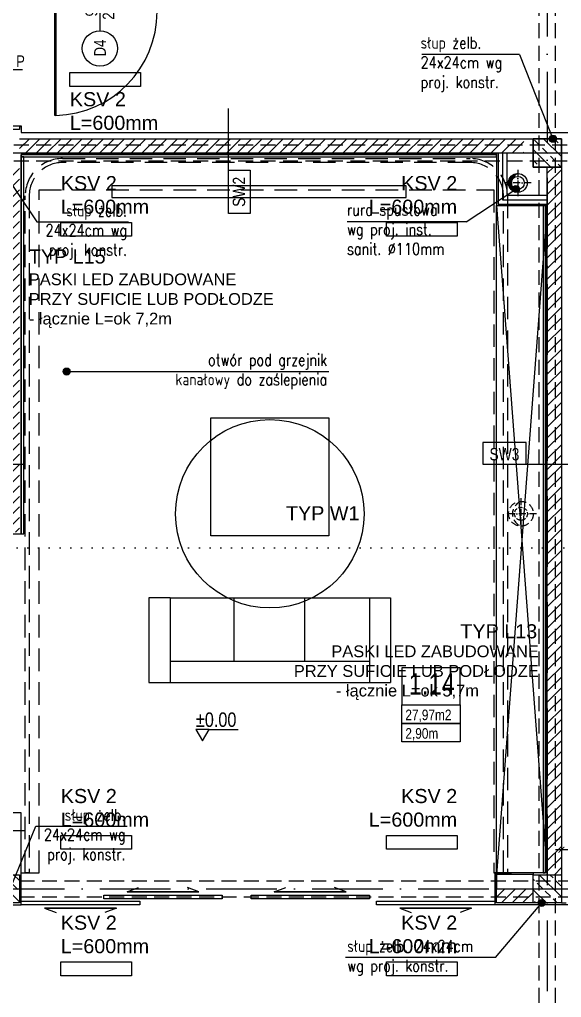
# Model space of a CAD drawing. Header units: millimetres. Extents: x 58205 to 122423, y 1055 to 94479.
# Drawn here: x 70237 to 70697, y 11584 to 12414 of the extents above; entities that cross this region are included whole.
import ezdxf

# ---------------------------------------------------------------- set-up
doc = ezdxf.new("R2010")
doc.units = ezdxf.units.MM
doc.header["$PDMODE"] = 3
for name, pattern in [('0707_PB_080619_gn_xref$0$ACAD_ISO10W100', [18, 12, -3, 0, -3]), ('ACAD_ISO03W100', [30, 12, -18]), ('ACAD_ISO07W100', [3, 0, -3]), ('ACAD_ISO10W100', [18, 12, -3, 0, -3]), ('AUDIT_D_080509132939-0', [0]), ('HIDDEN', [9.525, 6.35, -3.175])]:
    doc.linetypes.add(name, pattern=pattern)
doc.layers.add('$ oświetlenie $', color=30, linetype='Continuous', lineweight=30)
for name, color, linetype in [('+48_HACZE', 253, 'Continuous'), ('+48_KOTY', 3, 'Continuous'), ('+48_MEBLE', 251, 'Continuous'), ('+48_OPISY', 3, 'Continuous'), ('+48_OPISY T', 3, 'Continuous'), ('+48_OPISY_POM', 3, 'Continuous'), ('+48_OPISY_STOLARKA', 3, 'Continuous'), ('+48_OPISY_ŚCIAN', 3, 'Continuous'), ('+48_OSIE', 8, 'Continuous'), ('+48_PODCIĄG', 4, 'ACAD_ISO03W100'), ('+48_PRZEBICIA', 143, 'Continuous'), ('+48_SCIANY', 1, 'Continuous'), ('+48_SPUSTY', 150, 'Continuous'), ('+48_STOLARKA_DRZWI', 3, 'Continuous'), ('+48_TYNKI', 252, 'Continuous'), ('+48_WENTYLACJA', 2, 'Continuous'), ('+48_WEŁNA', 252, 'Continuous'), ('+48_WIDOK', 5, 'Continuous'), ('+48_ŚCIANY_GK', 42, 'Continuous'), ('+48_ŻELBET', 242, 'Continuous')]:
    doc.layers.add(name, color=color, linetype=linetype)
doc.layers.get('0').freeze()
doc.styles.get("Standard").update_dxf_attribs({"font": 'ARIAL.TTF'})
doc.styles.add('WRP_ARIAL', font='ARIAL.TTF', dxfattribs={"width": 0.8})
doc.styles.add('wymiary', font='romans.shx', dxfattribs={"width": 0.8})
doc.linetypes.add('ZIGZAG', pattern='A,0.00254,-5.08,[131,ltypeshp.shx,S=5.08,R=0,X=-5.08,Y=0],-10.16,[131,ltypeshp.shx,S=5.08,R=180,X=5.08,Y=0],-5.08', length=20.32254)
doc.dimstyles.new('_1-50', dxfattribs={"dimscale": 200, "dimtxt": 0.045, "dimasz": 0.025, "dimexe": 0, "dimexo": 0, "dimgap": 0.015, "dimtad": 1, "dimdsep": 46, "dimtxsty": 'wymiary', "dimblk": 'OZONE_ARROW', "dimcen": 0, "dimdle": 0.05, "dimse1": 1, "dimse2": 1, "dimclrd": 6, "dimclre": 256, "dimclrt": 3, "dimadec": 1, "dimazin": 0, "dimtfac": 1, "dimtix": 1, "dimtmove": 2, "dimatfit": 3, "dimldrblk": 'OZONE_DOT', "dimfxl": 0, "dimtolj": 1, "dimlwe": -1, "dimarcsym": 0})

# ---------------------------------------------------------------- blocks, each defined once
blk = doc.blocks.new('OPISY_POM_METKA')
at = {"layer": '+48_OPISY_POM', "ltscale": 5}
for points in [[(0, -70), (109.7, -70), (109.7, 0), (0, 0)], [(109.7, -105), (0, -105), (0, -70), (109.7, -70)]]:
    blk.add_lwpolyline(points, close=True, dxfattribs=at)
at = {"layer": '+48_OPISY_POM'}
blk.add_lwpolyline([(109.7, -140), (0, -140), (0, -105), (109.7, -105)], close=True, dxfattribs=at)
at = {"layer": '+48_OPISY_POM', "ltscale": 5, "style": 'WRP_ARIAL', "width": 0.8}
for tag, p, height in [('NRPOM', (25.8, -50.8), 40), ('POW', (6.4, -99), 20)]:
    blk.add_attdef(tag, p, '', height=height, dxfattribs=at)
at = {"layer": '+48_OPISY_POM', "style": 'WRP_ARIAL', "width": 0.8}
blk.add_attdef('H', (6.4, -134), '', height=20, dxfattribs=at)
blk = doc.blocks.new('koty')
at = {"layer": '+48_KOTY', "color": 3, "ltscale": 5}
blk.add_line((70403.15, 11224.99), (70423.15, 11224.99), dxfattribs=at)
blk.add_lwpolyline([(70398.6, 11217.11), (70403.15, 11224.99), (70394.05, 11224.99)], close=True, dxfattribs=at)
at = {"layer": '+48_KOTY', "color": 3, "style": 'WRP_ARIAL', "width": 0.8}
blk.add_attdef('POZIOM', (70403.19, 11226.78), '', height=10, dxfattribs=at)
blk = doc.blocks.new('SCIANA')
at = {"layer": '+48_OPISY_ŚCIAN', "ltscale": 5}
blk.add_line((-25, 0), (25, 0), dxfattribs=at)
blk.add_lwpolyline([(-60, 0), (-25, 0), (-25, 17.5), (-60, 17.5)], close=True, dxfattribs=at)
at = {"layer": '+48_OPISY_ŚCIAN', "ltscale": 5, "style": 'WRP_ARIAL', "width": 0.8}
blk.add_attdef('TYP', (-53.56, 4.8), '', height=10, dxfattribs=at)
blk = doc.blocks.new('OPIS_STOLARKA')
at = {"layer": '+48_OPISY_STOLARKA'}
blk.add_line((0, 30), (0, -30), dxfattribs=at)
at = {"layer": '+48_STOLARKA_DRZWI'}
blk.add_circle((0, -45), 15, dxfattribs=at)
at = {"layer": '+48_OPISY_STOLARKA', "style": 'WRP_ARIAL', "width": 0.8}
for tag, p in [('SZER', (-2.27, -15.9)), ('WYS', (14.32, -13.58)), ('OZN', (5.03, -51.33))]:
    blk.add_attdef(tag, p, '', height=10, rotation=90, dxfattribs=at)
blk = doc.blocks.new('OZONE_ARROW')
at = {"linetype": 'ByBlock'}
blk.add_line((-1, 0), (1, 0), dxfattribs=at)
at = {"color": 0, "linetype": 'ByBlock'}
blk.add_line((0, -0.7), (0, 0.7), dxfattribs=at)
at = {"color": 0, "linetype": 'ByBlock', "const_width": 0.16}
blk.add_lwpolyline([(-0.49, -0.49), (0.49, 0.49)], dxfattribs=at)
blk = doc.blocks.new('*D609')
at = {"layer": '+48_WIDOK', "color": 6, "lineweight": -2, "ltscale": 0.15}
blk.add_line((70776.48, 11709.34), (70702.48, 11709.34), dxfattribs=at)
at = {"layer": 'Defpoints', "color": 0, "ltscale": 0.15}
for p in [(70697.48, 11709.34), (70697.48, 11703.37), (70781.48, 11703.37)]:
    blk.add_point(p, dxfattribs=at)
at = {"layer": '+48_WIDOK', "color": 6, "lineweight": -2, "ltscale": 0.15, "xscale": 5, "yscale": 5, "zscale": 5, "rotation": 180}
blk.add_blockref('OZONE_ARROW', (70697.48, 11709.34), dxfattribs=at)
at = {"layer": '+48_WIDOK', "color": 6, "lineweight": -2, "ltscale": 0.15, "xscale": 5, "yscale": 5, "zscale": 5}
blk.add_blockref('OZONE_ARROW', (70781.48, 11709.34), dxfattribs=at)
at = {"layer": '+48_WIDOK', "color": 3, "ltscale": 0.15, "insert": (70739.48, 11721.34), "char_height": 18, "attachment_point": 5, "style": 'wymiary'}
blk.add_mtext('\\A1;84', dxfattribs=at)
blk = doc.blocks.new('OZONE_DOT')
at = {"linetype": 'ByBlock'}
h = blk.add_hatch(color=0, dxfattribs=at)
edge = h.paths.add_edge_path()
edge.add_arc((0, 0), 0.375, 0, 360)
at = {"color": 0, "linetype": 'ByBlock'}
blk.add_line((0, 0), (-1, 0), dxfattribs=at)
blk = doc.blocks.new('TYP W1')
at = {"layer": '$ oświetlenie $', "ltscale": 0.15}
blk.add_circle((0, 0), 80, dxfattribs=at)
at = {"layer": '$ oświetlenie $', "ltscale": 0.15, "insert": (13.74, 6.45), "char_height": 12, "width": 397.1992, "attachment_point": 1}
blk.add_mtext('TYP W1', dxfattribs=at)

msp = doc.modelspace()

# ---------------------------------------------------------------- hatches: boundary and pattern name
at = {"layer": '+48_HACZE'}
h = msp.add_hatch(dxfattribs=at)
h.set_pattern_fill('ANSI31', color=256, scale=2, angle=180, style=0)
h.set_pattern_definition([(225, (-8, 0), (4.49012806, -4.49012806), [])])
h.paths.add_polyline_path([(70237.484, 12313.217), (70237.484, 12301.217), (70665.484, 12301.217), (70665.484, 12313.217)])
at = {"layer": '+48_HACZE', "linetype": 'AUDIT_D_080509132939-0'}
h = msp.add_hatch(dxfattribs=at)
h.set_pattern_fill('ANSI33', color=256, scale=2, angle=90, style=0)
h.paths.add_polyline_path([(70673.484, 12313.217), (70673.484, 12301.217), (70685.484, 12301.217), (70685.484, 12313.217)])
h.paths.add_polyline_path([(70692.334, 12310.973), (70692.334, 12313.217), (70685.484, 12313.217), (70685.484, 12301.217), (70697.484, 12301.217), (70697.484, 12310.973)])
h.paths.add_polyline_path([(70697.484, 12310.973), (70697.484, 12313.217), (70692.334, 12313.217), (70692.334, 12310.973)], flags=17)
h.paths.add_polyline_path([(70697.484, 12289.217), (70697.484, 12291.46), (70692.336, 12291.46), (70692.336, 12289.217)])
h.paths.add_polyline_path([(70697.484, 12291.46), (70697.484, 12301.217), (70685.484, 12301.217), (70685.484, 12289.217), (70692.336, 12289.217), (70692.336, 12291.46)])
h.paths.add_polyline_path([(70685.484, 12289.217), (70685.484, 12301.217), (70673.484, 12301.217), (70673.484, 12289.217)])
at = {"layer": '+48_HACZE'}
h = msp.add_hatch(dxfattribs=at)
h.set_pattern_fill('ANSI31', color=256, scale=2, angle=180, style=0)
h.paths.add_polyline_path([(70213.484, 11979.217), (70225.484, 11979.217), (70225.484, 12289.217), (70213.484, 12289.217)])
h.paths.add_polyline_path([(70225.484, 11979.217), (70237.484, 11979.217), (70237.484, 12289.217), (70225.484, 12289.217)])
h = msp.add_hatch(dxfattribs=at)
h.set_pattern_fill('ANSI31', color=256, scale=2, angle=180, style=0)
h.set_pattern_definition([(225, (12, 0), (4.49012806, -4.49012806), [])])
h.paths.add_polyline_path([(70685.484, 12289.217), (70697.484, 12289.217), (70697.484, 11688.217), (70685.484, 11688.217)])
at = {"layer": '+48_HACZE', "linetype": 'AUDIT_D_080509132939-0'}
h = msp.add_hatch(dxfattribs=at)
h.set_pattern_fill('ANSI33', color=256, scale=2, angle=90, style=0)
h.set_pattern_definition([(135, (520, -625), (-8.9802561, -8.9802561), []), (135, (520, -616.02), (-8.9802561, -8.9802561), [6.35, -3.175])])
h.paths.add_polyline_path([(70213.484, 11688.217), (70237.484, 11688.217), (70237.484, 11664.217), (70213.484, 11664.217)])
h = msp.add_hatch(dxfattribs=at)
h.set_pattern_fill('ANSI33', color=256, scale=2, angle=90, style=0)
h.paths.add_polyline_path([(70685.484, 11676.217), (70697.484, 11676.217), (70697.484, 11688.217), (70685.484, 11688.217)])
h.paths.add_polyline_path([(70685.484, 11664.217), (70697.484, 11664.217), (70697.484, 11676.217), (70685.484, 11676.217)])
h.paths.add_polyline_path([(70673.484, 11676.217), (70673.484, 11667.217), (70673.484, 11667.217), (70673.484, 11664.217), (70685.484, 11664.217), (70685.484, 11676.217)])
h.paths.add_polyline_path([(70673.484, 11688.217), (70673.484, 11676.217), (70685.484, 11676.217), (70685.484, 11688.217)])
at = {"layer": '+48_HACZE'}
h = msp.add_hatch(dxfattribs=at)
h.set_pattern_fill('ANSI31', color=256, scale=2, angle=180, style=0)
h.paths.add_polyline_path([(70673.484, 11676.217), (70642.484, 11676.217), (70642.484, 11669.367), (70673.484, 11669.367)])
h.paths.add_polyline_path([(70673.484, 11669.367), (70642.484, 11669.367), (70642.484, 11664.217), (70673.484, 11664.217)])
at = {"layer": '+48_OPISY T'}
h = msp.add_hatch(color=256, dxfattribs=at)
edge = h.paths.add_edge_path()
edge.add_arc((70690.17, 12313.217), 3, 0, 360)
h = msp.add_hatch(color=256, dxfattribs=at)
edge = h.paths.add_edge_path()
edge.add_arc((70658.777, 12270.488), 3, 0, 360)
h = msp.add_hatch(color=256, dxfattribs=at)
edge = h.paths.add_edge_path()
edge.add_arc((70277.484, 12115.51), 3, 0, 360)
h = msp.add_hatch(color=256, dxfattribs=at)
edge = h.paths.add_edge_path()
edge.add_arc((70680.746, 11664.217), 3, 0, 360)
at = {"layer": '+48_PRZEBICIA', "linetype": 'Continuous'}
h = msp.add_hatch(dxfattribs=at)
h.set_pattern_fill('ANSI31', color=256, scale=0.3, style=0)
h.set_pattern_definition([(45, (9961.6858, -352.3157), (-0.673519209, 0.673519209), [])])
edge = h.paths.add_edge_path()
edge.add_arc((70660.484, 12275.717), 8, 90.000024, 270.000006)
edge.add_arc((70663.552, 12275.717), 8.568, 110.982984, 249.017046, ccw=False)

# ---------------------------------------------------------------- linework, layer by layer
at = {"layer": '$ oświetlenie $'}
for points in [[(70238.984, 12297.717), (70642.484, 12297.717), (70642.484, 12299.717), (70238.984, 12299.717)], [(70683.984, 11689.717), (70683.984, 12256.467), (70681.984, 12256.467), (70681.984, 11689.717)]]:
    msp.add_lwpolyline(points, close=True, dxfattribs=at)
msp.add_lwpolyline([(70238.984, 12297.717), (70238.984, 11977.717), (70240.984, 11977.717), (70240.984, 12297.717), (70238.984, 12297.717)], dxfattribs=at)
at = {"layer": '+48_MEBLE'}
for p, q in [((70365.308, 11923.435), (70347.308, 11923.435)), ((70347.308, 11923.435), (70347.308, 11851.435)), ((70365.308, 11923.435), (70365.308, 11851.435)), ((70365.308, 11923.435), (70534.484, 11923.435)), ((70419.484, 11923.435), (70419.484, 11869.435)), ((70479.484, 11923.435), (70479.484, 11869.435)), ((70534.484, 11923.435), (70552.484, 11923.435)), ((70534.484, 11923.435), (70534.484, 11869.435)), ((70534.484, 11918.935), (70534.484, 11855.935)), ((70552.484, 11923.435), (70552.484, 11851.435)), ((70365.308, 11869.435), (70534.484, 11869.435)), ((70534.484, 11871.685), (70534.484, 11862.685)), ((70365.308, 11864.935), (70365.308, 11855.935)), ((70534.484, 11864.935), (70534.484, 11851.435)), ((70347.308, 11851.435), (70534.484, 11851.435)), ((70534.484, 11851.435), (70552.484, 11851.435))]:
    msp.add_line(p, q, dxfattribs=at)
at = {"layer": '+48_MEBLE', "linetype": 'HIDDEN', "ltscale": 3}
msp.add_lwpolyline([(70245.684, 11689.717), (70242.284, 11689.717), (70242.284, 12264.717, -0.4142136), (70273.984, 12296.417), (70619.983, 12296.417, -0.4142136), (70651.683, 12264.717), (70651.683, 11689.717), (70648.283, 11689.717), (70648.283, 12264.717, 0.4142136), (70619.983, 12293.017), (70273.984, 12293.017, 0.4142136), (70245.684, 12264.717)], format="xyb", close=True, dxfattribs=at)
msp.add_lwpolyline([(70238.984, 11689.717), (70253.984, 11689.717), (70253.984, 12269.717), (70639.984, 12269.717), (70639.984, 11689.717), (70654.984, 11689.717)], dxfattribs=at)
at = {"layer": '+48_MEBLE'}
for points in [[(70315.734, 12263.217), (70565.734, 12263.217), (70565.734, 12273.217), (70315.734, 12273.217)], [(70499.896, 11976.082), (70399.896, 11976.082), (70399.896, 12076.082), (70499.896, 12076.082)]]:
    msp.add_lwpolyline(points, close=True, dxfattribs=at)
for points in [[(70642.484, 11676.217), (70642.484, 12256.467)], [(70685.484, 12256.467), (70642.484, 11688.217)], [(70642.484, 12256.467), (70685.484, 11688.217)]]:
    msp.add_lwpolyline(points, dxfattribs=at)
at = {"layer": '+48_MEBLE', "ltscale": 0.15}
msp.add_lwpolyline([(70697.484, 11664.217), (70701.484, 11664.217)], dxfattribs=at)
at = {"layer": '+48_OPISY'}
for p, q in [((70661.791, 12384.791), (70578.852, 12384.791)), ((70221.141, 12289.217), (70252.155, 12242.685)), ((70616.705, 12242.685), (70658.777, 12270.488)), ((70252.155, 12242.685), (70330.071, 12242.685)), ((70616.705, 12242.685), (70515.464, 12242.685)), ((70277.484, 12115.51), (70499.896, 12115.51)), ((70231.815, 11681.63), (70251.173, 11729.343)), ((70251.173, 11729.343), (70328.744, 11729.343)), ((70641.638, 11617.878), (70680.746, 11664.217)), ((70641.638, 11617.878), (70514.303, 11617.878))]:
    msp.add_line(p, q, dxfattribs=at)
at = {"layer": '+48_OPISY', "linetype": 'ACAD_ISO07W100', "ltscale": 3}
msp.add_line((67978.621, 11965.692), (71638.157, 11965.692), dxfattribs=at)
at = {"layer": '+48_OPISY'}
msp.add_lwpolyline([(70661.791, 12384.791), (70690.17, 12313.217)], dxfattribs=at)
at = {"layer": '+48_OPISY T'}
for centre in [(70690.17, 12313.217), (70658.777, 12270.488), (70277.484, 12115.51), (70680.746, 11664.217)]:
    msp.add_circle(centre, 3, dxfattribs=at)
at = {"layer": '+48_OSIE', "linetype": 'ACAD_ISO10W100', "ltscale": 5}
for p, q in [((70685.484, 13180.923), (70685.484, 10363.161)), ((68053.193, 12301.217), (71642.384, 12301.217)), ((68053.193, 11676.217), (71642.384, 11676.217))]:
    msp.add_line(p, q, dxfattribs=at)
at = {"layer": '+48_PODCIĄG', "linetype": 'HIDDEN', "ltscale": 2}
for p, q in [((70678.634, 10741.217), (70678.634, 12901.217)), ((70692.334, 10741.217), (70692.334, 12901.217)), ((70213.484, 12308.067), (71277.469, 12308.067)), ((70213.484, 12294.367), (71277.469, 12294.367)), ((70237.484, 11683.067), (71277.469, 11683.067)), ((70237.484, 11669.367), (71277.469, 11669.367))]:
    msp.add_line(p, q, dxfattribs=at)
at = {"layer": '+48_PRZEBICIA', "linetype": '0707_PB_080619_gn_xref$0$ACAD_ISO10W100', "ltscale": 0.5}
for p, q in [((70660.484, 12286.917), (70660.484, 12264.517)), ((70671.684, 12275.717), (70649.284, 12275.717)), ((70663.134, 12007.963), (70663.134, 11981.563)), ((70676.334, 11994.763), (70649.934, 11994.763))]:
    msp.add_line(p, q, dxfattribs=at)
at = {"layer": '+48_PRZEBICIA', "linetype": 'Continuous'}
msp.add_circle((70660.484, 12275.717), 8, dxfattribs=at)
at = {"layer": '+48_PRZEBICIA', "linetype": 'HIDDEN'}
msp.add_circle((70663.134, 11994.763), 10.5, dxfattribs=at)
at = {"layer": '+48_PRZEBICIA', "linetype": 'Continuous'}
msp.add_arc((70663.552, 12275.717), 8.568, 110.982954, 249.017046, dxfattribs=at)
at = {"layer": '+48_PRZEBICIA', "linetype": 'HIDDEN'}
msp.add_arc((70667.161, 11994.763), 11.246, 110.982954, 249.017046, dxfattribs=at)
at = {"layer": '+48_SCIANY', "ltscale": 0.3}
for p, q in [((70237.484, 12313.217), (70673.484, 12313.217)), ((70237.484, 12301.217), (70673.484, 12301.217)), ((70685.484, 11688.217), (70685.484, 12289.217)), ((70697.484, 12289.217), (70697.484, 11688.217))]:
    msp.add_line(p, q, dxfattribs=at)
for points in [[(70697.484, 12289.217), (70673.484, 12289.217), (70673.484, 12313.217), (70697.484, 12313.217)], [(70697.484, 11664.217), (70673.484, 11664.217), (70673.484, 11688.217), (70697.484, 11688.217)]]:
    msp.add_lwpolyline(points, close=True, dxfattribs=at)
msp.add_lwpolyline([(70673.484, 11664.217), (70642.484, 11664.217), (70642.484, 11676.217), (70673.484, 11676.217)], dxfattribs=at)
at = {"layer": '+48_SPUSTY', "color": 150}
msp.add_circle((70660.484, 12275.717), 5.5, dxfattribs=at)
at = {"layer": '+48_SPUSTY', "color": 150, "linetype": 'HIDDEN', "ltscale": 0.5}
msp.add_circle((70663.134, 11994.763), 5.5, dxfattribs=at)
at = {"layer": '+48_STOLARKA_DRZWI'}
for points in [[(70267.361, 12333.017), (70267.361, 12421.217), (70268.361, 12421.217), (70268.361, 12333.017)], [(70308.984, 11670.717), (70409.484, 11670.717), (70409.484, 11667.717), (70308.984, 11667.717)], [(70433.984, 11670.717), (70534.484, 11670.717), (70534.484, 11667.717), (70433.984, 11667.717)], [(70238.984, 11665.717), (70339.484, 11665.717), (70339.484, 11662.717), (70238.984, 11662.717)], [(70540.484, 11665.717), (70640.984, 11665.717), (70640.984, 11662.717), (70540.484, 11662.717)]]:
    msp.add_lwpolyline(points, close=True, dxfattribs=at)
for points in [[(70237.484, 12323.217), (70237.484, 12321.117), (70226.484, 12321.117), (70226.484, 12322.417), (70229.984, 12322.417), (70229.984, 12324.217), (70238.984, 12324.217), (70238.984, 12323.217), (70237.484, 12323.217)], [(70389.771, 11673.717), (70328.696, 11673.717), (70338.498, 11677.31)], [(70328.696, 11673.717), (70389.771, 11673.717), (70379.969, 11677.31)], [(70514.771, 11673.717), (70453.696, 11673.717), (70463.498, 11677.31)], [(70453.696, 11673.717), (70514.771, 11673.717), (70504.969, 11677.31)], [(70319.771, 11659.717), (70258.696, 11659.717), (70268.498, 11656.124)], [(70258.696, 11659.717), (70319.771, 11659.717), (70309.969, 11656.124)], [(70621.271, 11659.717), (70560.196, 11659.717), (70569.998, 11656.124)], [(70560.196, 11659.717), (70621.271, 11659.717), (70611.469, 11656.124)]]:
    msp.add_lwpolyline(points, dxfattribs=at)
msp.add_arc((70266.084, 12421.217), 88.2, 271.479301, 0, dxfattribs=at)
at = {"layer": '+48_TYNKI', "ltscale": 0.15}
for p, q in [((70238.984, 12323.217), (70238.984, 12318.517)), ((70238.984, 12318.517), (70702.784, 12318.517))]:
    msp.add_line(p, q, dxfattribs=at)
for points in [[(70217.484, 11977.717), (70238.983, 11977.717), (70238.984, 12299.717), (70642.484, 12299.717)], [(70683.984, 12256.467), (70683.984, 11689.717), (70673.484, 11689.717)], [(70193.984, 11680.217), (70193.984, 11662.717), (70238.984, 11662.717), (70238.984, 11740.717), (70217.484, 11740.717)], [(70673.484, 11689.717), (70673.484, 11688.217)], [(70640.984, 11676.217), (70640.984, 11662.717)], [(70640.984, 11676.217), (70642.484, 11676.217)], [(70704.085, 11662.717), (70640.984, 11662.717)]]:
    msp.add_lwpolyline(points, dxfattribs=at)
at = {"layer": '+48_WENTYLACJA', "color": 2}
for points in [[(70340.184, 12369.34), (70340.184, 12357.64), (70280.184, 12357.64), (70280.184, 12369.34)], [(70332.484, 12242.067), (70332.484, 12230.367), (70272.484, 12230.367), (70272.484, 12242.067)], [(70608.984, 12242.067), (70608.984, 12230.367), (70548.984, 12230.367), (70548.984, 12242.067)], [(70332.484, 11721.567), (70332.484, 11709.867), (70272.484, 11709.867), (70272.484, 11721.567)], [(70608.984, 11721.567), (70608.984, 11709.867), (70548.984, 11709.867), (70548.984, 11721.567)], [(70332.484, 11614.067), (70332.484, 11602.367), (70272.484, 11602.367), (70272.484, 11614.067)], [(70608.984, 11614.067), (70608.984, 11602.367), (70548.984, 11602.367), (70548.984, 11614.067)]]:
    msp.add_lwpolyline(points, close=True, dxfattribs=at)
at = {"layer": '+48_WEŁNA', "linetype": 'ZIGZAG', "ltscale": 0.7}
msp.add_lwpolyline([(70647.484, 12301.217), (70647.484, 12261.467), (70685.484, 12261.467)], dxfattribs=at)
at = {"layer": '+48_WIDOK', "ltscale": 0.15}
for points in [[(70642.484, 12299.717), (70238.984, 12299.717)], [(70240.984, 11977.717), (70240.987, 12297.717), (70642.484, 12297.717)]]:
    msp.add_lwpolyline(points, dxfattribs=at)
at = {"layer": '+48_ŚCIANY_GK'}
for points in [[(70642.484, 12301.217), (70642.484, 12256.467), (70685.484, 12256.467)], [(70643.734, 12301.217), (70643.734, 12257.717), (70685.484, 12257.717)], [(70651.234, 12301.217), (70651.234, 12265.217), (70685.484, 12265.217)], [(70673.484, 11689.717), (70640.984, 11689.717), (70640.984, 11676.217)], [(70673.484, 11688.467), (70642.234, 11688.467), (70642.234, 11676.217)]]:
    msp.add_lwpolyline(points, dxfattribs=at)
at = {"layer": '+48_ŻELBET', "linetype": 'Continuous'}
for points in [[(70673.484, 12289.217), (70697.484, 12289.217), (70697.484, 12313.217), (70673.484, 12313.217)], [(70213.484, 11688.217), (70237.484, 11688.217), (70237.484, 11664.217), (70213.484, 11664.217)]]:
    msp.add_lwpolyline(points, close=True, dxfattribs=at)

# ---------------------------------------------------------------- block references
at = {"layer": '$ oświetlenie $'}
msp.add_blockref('TYP W1', (70449.896, 11994.717), dxfattribs=at)
at = {"layer": '+48_KOTY'}
ref = msp.add_blockref('koty', (-16338.295, -2017.687), dxfattribs=dict(at, xscale=1.231999999701657, yscale=1.231999999697109, zscale=1.231999999697182))
ref.add_attrib('POZIOM', '±0.00', (70387.199, 11813.709), dxfattribs={"color": 3, "height": 12.32, "style": 'WRP_ARIAL', "width": 0.8})
at = {"layer": '+48_OPISY_POM'}
ref = msp.add_blockref('OPISY_POM_METKA', (70562.132, 11863.961), dxfattribs=dict(at, xscale=0.4500000000043656, yscale=0.4499999999998181, zscale=0.4499999999992042))
ref.add_attrib('H', '2,90m', (70564.991, 11803.672), dxfattribs={"height": 9, "style": 'WRP_ARIAL', "width": 0.8})
ref.add_attrib('NRPOM', '1.14', (70567.844, 11841.101), dxfattribs={"ltscale": 5, "height": 18, "style": 'WRP_ARIAL', "width": 0.8})
ref.add_attrib('POW', '27,97m2', (70564.991, 11819.422), dxfattribs={"ltscale": 5, "height": 9, "style": 'WRP_ARIAL', "width": 0.8})
at = {"layer": '+48_OPISY_STOLARKA'}
ref = msp.add_blockref('OPIS_STOLARKA', (70305.732, 12434.918), dxfattribs=at)
ref.add_attrib('SZER', '966    P', (70303.459, 12417.052), dxfattribs={"height": 10, "rotation": 90, "style": 'WRP_ARIAL', "width": 0.8})
ref.add_attrib('WYS', '2257', (70317.999, 12414.308), dxfattribs={"height": 10, "rotation": 90, "style": 'WRP_ARIAL', "width": 0.8})
ref.add_attrib('OZN', 'D4', (70310.757, 12383.1), dxfattribs={"height": 10, "rotation": 90, "style": 'WRP_ARIAL', "width": 0.8})
ref = msp.add_blockref('OPIS_STOLARKA', (70210.023, 12371.763), dxfattribs=dict(at, rotation=270.0000000016675))
ref.add_attrib('SZER', '1050    P   ', (70197.26, 12374.036), dxfattribs={"height": 10, "rotation": 0, "style": 'WRP_ARIAL', "width": 0.8})
ref.add_attrib('WYS', '2929', (70198.139, 12359.348), dxfattribs={"height": 10, "rotation": 0, "style": 'WRP_ARIAL', "width": 0.8})
ref.add_attrib('OZN', 'D5', (70157.117, 12366.737), dxfattribs={"height": 10, "rotation": 0, "style": 'WRP_ARIAL', "width": 0.8})
at = {"layer": '+48_OPISY_ŚCIAN'}
ref = msp.add_blockref('SCIANA', (70414.964, 12312.776), dxfattribs=dict(at, xscale=-1.049999999999272, yscale=1.049999999999272, zscale=1.05, rotation=270))
ref.add_attrib('TYP', 'SW2', (70428.944, 12255.416), dxfattribs={"ltscale": 5, "height": 10.5, "rotation": 90, "style": 'WRP_ARIAL', "width": 0.8})
at = {"layer": '+48_OPISY_ŚCIAN', "xscale": 1.049999999999272, "yscale": 1.050000000000182, "zscale": 1.05}
for p in [(70216.267, 12036.804), (70216.267, 11725.806)]:
    msp.add_blockref('SCIANA', p, dxfattribs=at).add_auto_attribs({'TYP': 'SZ5'})
at = {"layer": '+48_OPISY_ŚCIAN'}
ref = msp.add_blockref('SCIANA', (70693.868, 12036.804), dxfattribs=dict(at, xscale=1.049999999988358, yscale=1.050000000000182, zscale=1.05))
ref.add_attrib('TYP', 'SW3', (70636.365, 12040.051), dxfattribs={"ltscale": 5, "height": 10.5, "style": 'WRP_ARIAL', "width": 0.8})

# ---------------------------------------------------------------- texts
at = {"layer": '$ oświetlenie $', "ltscale": 0.15, "char_height": 12, "width": 127.64115, "attachment_point": 1}
for s, insert in [('TYP L15', (70245.321, 12219.242)), ('{\\W6.8238;  }TYP L13', (70548.112, 11900.932))]:
    msp.add_mtext(s, dxfattribs=dict(at, insert=insert))
at = {"layer": '$ oświetlenie $', "color": 2, "lineweight": 60, "ltscale": 0.15, "char_height": 10, "attachment_point": 1}
for s, insert, width in [('PASKI LED ZABUDOWANE \\PPRZY SUFICIE LUB PODŁODZE\\P- łącznie L=ok 7,2m', (70245.321, 12198.819), 261.6337), ('{\\W6.9596;  }PASKI LED ZABUDOWANE \\P{\\W5.72065; }PRZY SUFICIE LUB PODŁODZE\\P{\\W6.9596;  } - łącznie L=ok 5,7m\\P{\\W5.72074; }\\P{\\W9.8082;      }', (70448.102, 11882.902), 228.41099)]:
    msp.add_mtext(s, dxfattribs=dict(at, insert=insert, width=width))
at = {"layer": '+48_OPISY', "char_height": 10, "style": 'WRP_ARIAL'}
for s, insert, width, attachment_point in [('{\\Fromans|c238;słup żelb. \\P24x24cm wg \\Pproj. konstr.}', (70577.889, 12399.721), 235.93626, 1), ('{\\Fromans|c238;rura spustowa\\Pwg proj. inst. \\Psanit. %%C110mm}', (70515.464, 12257.963), 235.93626, 1), ('{\\Fromans|c238;słup żelb. \\P24x24cm wg \\Pproj. konstr.}', (70328.758, 12257.278), 267.38166, 3), ('{\\Fromans|c238;otwór pod grzejnik \\Pkanałowy do zaślepienia}', (70498.582, 12130.47), 267.38166, 3), ('{\\Fromans|c238;słup żelb. \\P24x24cm wg \\Pproj. konstr.}', (70327.431, 11743.936), 267.38166, 3), ('{\\Fromans|c238;słup żelb. 24x24cm \\Pwg proj. konstr.}', (70515.617, 11632.606), 235.93626, 1)]:
    msp.add_mtext(s, dxfattribs=dict(at, insert=insert, width=width, attachment_point=attachment_point))
at = {"layer": '+48_WENTYLACJA', "color": 2, "char_height": 12, "width": 397.19916}
for insert, attachment_point in [((70280.184, 12352.771), 1), ((70272.484, 12281.498), 1), ((70608.984, 12281.498), 3), ((70272.484, 11760.998), 1), ((70608.984, 11760.998), 3), ((70272.484, 11653.498), 1), ((70608.984, 11653.498), 3)]:
    msp.add_mtext('KSV 2\\PL=600mm', dxfattribs=dict(at, insert=insert, attachment_point=attachment_point))

# ---------------------------------------------------------------- dimensions: what is measured, and where the dimension line sits
at = {"layer": '+48_WIDOK', "ltscale": 0.15}
dim = msp.add_linear_dim(base=(70697.484, 11709.34), p1=(70781.484, 11703.366), p2=(70697.484, 11703.366), dimstyle='_1-50', override={"dimtxt": 0.09}, dxfattribs=at)
dim.commit()
dim.dimension.update_dxf_attribs({"geometry": '*D609', "text_midpoint": (70739.484, 11721.34)})

doc.saveas('drawing.dxf')
